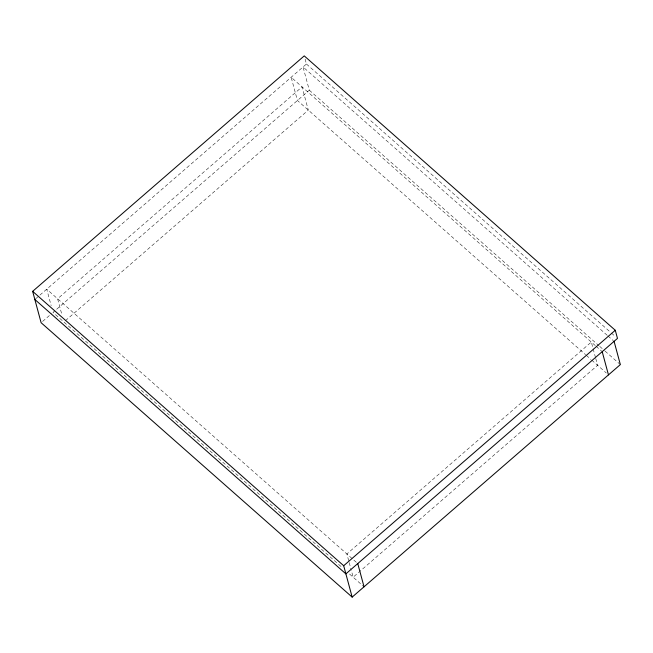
<?xml version="1.0" encoding="UTF-8"?>
<svg xmlns="http://www.w3.org/2000/svg" width="653" height="653" viewBox="0 0 653 653"><rect width="100%" height="100%" fill="white"/><g stroke="black" fill="none" stroke-linecap="round" stroke-linejoin="round"><path stroke-width="0.49" stroke-dasharray="3.27 2.45" d="M35.589 298.837L306.437 64.018L304.731 57.693M42.6 321.439L51.514 313.709M607.2 335.291L303.041 66.965L309.31 90.204L52.999 312.42L342.637 567.93M65.422 320.688L308.314 110.112L302.045 86.873L57.611 298.788L62.051 315.244M306.437 64.018L610.596 332.344M611.363 333.022L615.183 336.385M607.967 335.96L613.314 340.678M309.31 90.204L598.948 345.715M599.715 346.392L604.303 350.441M605.062 351.11L620.35 364.594M595.316 345.592L291.156 77.266L297.425 100.505L585.545 354.669M596.083 346.261L601.47 351.012M586.304 355.346L590.892 359.387M591.659 360.064L606.294 372.977M356.318 562.29L46.73 289.181L51.171 305.645M349.518 574.003L364.039 586.81M595.495 357.55L591.308 342.05L346.882 553.964L348.971 561.711M595.756 358.513L597.585 365.296L353.151 577.203L351.322 570.428M349.233 562.682L351.061 569.457"/><path stroke-width="0.98" d="M614.081 341.356L620.35 364.594L352.155 597.111L41.115 322.721L32.65 291.344L304.241 55.889L615.281 330.279L617.477 338.409L345.886 573.873L34.846 299.482M352.155 597.111L343.69 565.735L615.281 330.279M32.65 291.344L343.69 565.735M602.197 351.657L608.465 374.895M357.762 563.572L364.039 586.81"/></g></svg>
